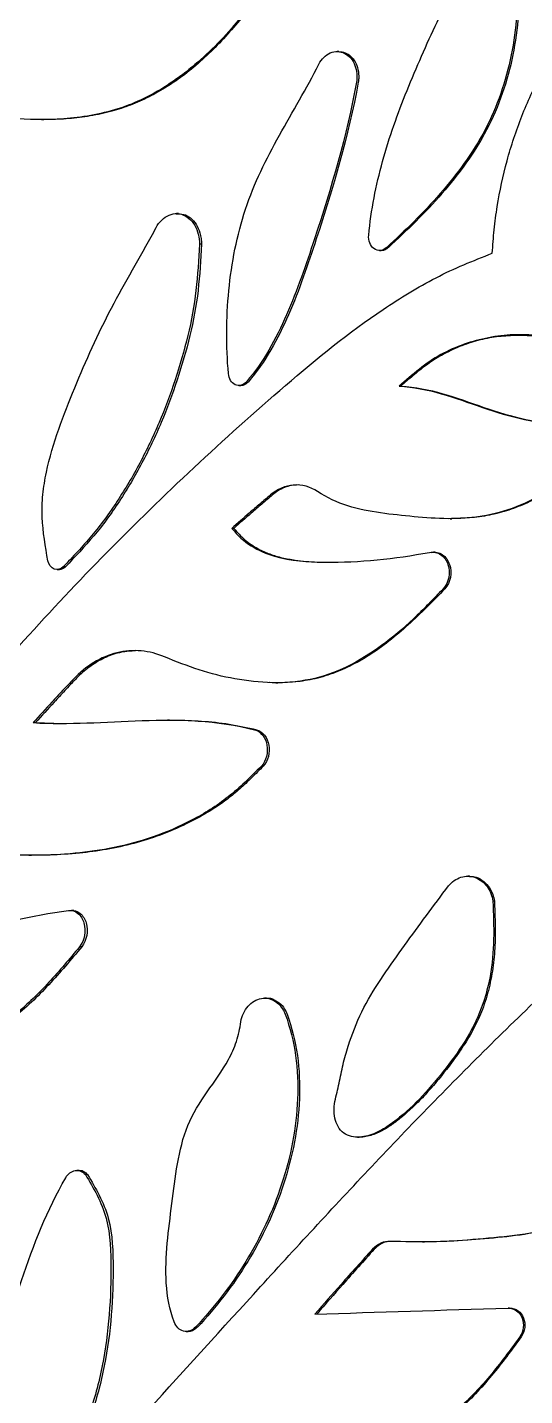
# Model space of a CAD drawing. Header units: millimetres. Extents: x 10 to 459, y 8 to 584.
# Drawn here: x 166.7 to 173.71, y 349.61 to 368.94 of the extents above; entities that cross this region are included whole.
import ezdxf

# ---------------------------------------------------------------- set-up
doc = ezdxf.new("R2010")
doc.units = ezdxf.units.MM
doc.layers.add('OUTLINE', color=7, linetype='Continuous', lineweight=25)

msp = doc.modelspace()

# ---------------------------------------------------------------- linework, layer by layer
at = {"layer": 'OUTLINE'}
for p, q in [((171.093, 368.6), (171.067, 368.6)), ((166.898, 367.64), (166.932, 367.64)), ((168.83, 366.31), (168.8, 366.31)), ((169.154, 365.877), (169.125, 365.877)), ((171.666, 365.789), (171.691, 365.789)), ((169.68, 363.881), (169.708, 363.881)), ((171.965, 363.872), (171.941, 363.872)), ((172.66, 362.001), (172.684, 362.001)), ((169.61, 361.864), (169.582, 361.864)), ((172.452, 361.528), (172.428, 361.528)), ((167.118, 361.282), (167.15, 361.282)), ((167.235, 361.32), (167.203, 361.32)), ((172.587, 361.01), (172.564, 361.01)), ((170.204, 359.684), (170.232, 359.684)), ((166.813, 359.12), (166.781, 359.12)), ((166.813, 359.12), (167.198, 359.108)), ((168.705, 359.155), (168.675, 359.155)), ((170.026, 358.505), (169.999, 358.505)), ((166.72, 357.246), (166.754, 357.246)), ((172.934, 356.951), (172.911, 356.951)), ((173.287, 356.597), (173.265, 356.597)), ((167.352, 356.467), (167.321, 356.467)), ((167.465, 355.954), (167.435, 355.954)), ((170.072, 355.229), (170.045, 355.229)), ((171.353, 353.265), (171.378, 353.265)), ((167.428, 352.796), (167.397, 352.796)), ((167.546, 352.738), (167.516, 352.738)), ((172.274, 351.785), (172.299, 351.785)), ((173.501, 350.85), (173.48, 350.85)), ((168.938, 350.52), (168.966, 350.52)), ((173.666, 350.446), (173.645, 350.446))]:
    msp.add_line(p, q, dxfattribs=at)
for points, knots in [([(173.257, 365.75), (173.264, 365.861), (173.272, 365.972), (173.294, 366.192), (173.309, 366.302), (173.361, 366.628), (173.407, 366.843), (173.523, 367.269), (173.593, 367.481), (173.753, 367.891), (173.844, 368.09), (174.046, 368.473), (174.158, 368.658), (174.404, 369.013), (174.54, 369.185), (174.971, 369.668), (175.29, 369.95), (175.656, 370.173)], [0, 0, 0, 0, 0.0625, 0.0625, 0.125, 0.125, 0.25, 0.25, 0.375, 0.375, 0.5, 0.5, 0.625, 0.625, 0.75, 0.75, 1, 1, 1, 1]), ([(171.513, 366.004), (171.547, 366.361), (171.615, 366.707), (171.803, 367.387), (171.922, 367.722), (172.12, 368.212), (172.189, 368.374), (172.33, 368.697), (172.402, 368.858), (172.63, 369.332), (172.798, 369.638), (173.009, 369.914)], [0, 0, 0, 0, 0.25, 0.25, 0.5, 0.5, 0.625, 0.625, 0.75, 0.75, 1, 1, 1, 1]), ([(173.606, 369.675), (173.626, 369.297), (173.599, 368.922), (173.487, 368.366), (173.437, 368.181), (173.314, 367.828), (173.24, 367.658), (173.068, 367.33), (172.968, 367.172), (172.755, 366.871), (172.641, 366.729), (172.285, 366.321), (172.028, 366.073), (171.767, 365.831)], [0, 0, 0, 0, 0.25, 0.25, 0.375, 0.375, 0.5, 0.5, 0.625, 0.625, 0.75, 0.75, 1, 1, 1, 1]), ([(173.628, 369.675), (173.648, 369.297), (173.621, 368.922), (173.509, 368.366), (173.459, 368.182), (173.336, 367.829), (173.263, 367.658), (173.091, 367.331), (172.992, 367.172), (172.778, 366.871), (172.665, 366.729), (172.309, 366.321), (172.052, 366.073), (171.791, 365.831)], [0, 0, 0, 0, 0.25, 0.25, 0.375, 0.375, 0.5, 0.5, 0.625, 0.625, 0.75, 0.75, 1, 1, 1, 1]), ([(170.031, 369.52), (169.94, 369.394), (169.85, 369.267), (169.662, 369.023), (169.565, 368.907), (169.361, 368.688), (169.254, 368.584), (169.034, 368.389), (168.919, 368.296), (168.567, 368.044), (168.323, 367.913), (167.945, 367.777), (167.815, 367.742), (167.56, 367.688), (167.433, 367.67), (167.054, 367.634), (166.805, 367.635), (166.313, 367.665), (166.071, 367.692), (165.361, 367.804), (164.907, 367.917), (164.467, 368.033)], [0, 0, 0, 0, 0.0625, 0.0625, 0.125, 0.125, 0.1875, 0.1875, 0.25, 0.25, 0.375, 0.375, 0.4375, 0.4375, 0.5, 0.5, 0.625, 0.625, 0.75, 0.75, 1, 1, 1, 1]), ([(170.059, 369.52), (169.99, 369.427), (169.853, 369.239), (169.636, 368.971), (169.409, 368.716), (169.17, 368.481), (168.925, 368.275), (168.672, 368.101), (168.417, 367.956), (168.155, 367.838), (167.877, 367.747), (167.585, 367.685), (167.282, 367.649), (167.064, 367.637), (166.948, 367.64), (166.932, 367.64)], [0, 0, 0, 0, 0.082522, 0.165343, 0.248097, 0.330584, 0.412822, 0.489854, 0.567193, 0.644515, 0.721522, 0.809237, 0.897165, 0.985348, 1, 1, 1, 1]), ([(170.811, 368.421), (170.848, 368.493), (170.903, 368.551), (171.038, 368.609), (171.113, 368.606), (171.239, 368.54), (171.29, 368.477), (171.347, 368.331), (171.354, 368.246), (171.34, 368.165)], [0, 0, 0, 0, 0.25, 0.25, 0.5, 0.5, 0.75, 0.75, 1, 1, 1, 1]), ([(171.092, 368.6), (171.122, 368.596), (171.182, 368.59), (171.263, 368.535), (171.327, 368.453), (171.368, 368.344), (171.376, 368.243), (171.368, 368.183), (171.365, 368.165)], [0, 0, 0, 0, 0.168036, 0.338202, 0.5162, 0.707924, 0.912876, 1, 1, 1, 1]), ([(169.534, 364.05), (169.501, 364.442), (169.502, 364.832), (169.578, 365.612), (169.655, 366.006), (169.897, 366.739), (170.068, 367.081), (170.438, 367.751), (170.636, 368.077), (170.811, 368.421)], [0, 0, 0, 0, 0.25, 0.25, 0.5, 0.5, 0.75, 0.75, 1, 1, 1, 1]), ([(171.34, 368.165), (171.204, 367.408), (170.986, 366.676), (170.629, 365.59), (170.506, 365.227), (170.204, 364.537), (170.027, 364.212), (169.79, 363.936)], [0, 0, 0, 0, 0.5, 0.5, 0.75, 0.75, 1, 1, 1, 1]), ([(171.365, 368.165), (171.23, 367.408), (171.012, 366.676), (170.655, 365.59), (170.533, 365.228), (170.231, 364.537), (170.054, 364.213), (169.817, 363.936)], [0, 0, 0, 0, 0.5, 0.5, 0.75, 0.75, 1, 1, 1, 1]), ([(168.483, 366.048), (168.517, 366.137), (168.573, 366.213), (168.713, 366.307), (168.795, 366.322), (168.947, 366.278), (169.013, 366.221), (169.103, 366.068), (169.125, 365.974), (169.125, 365.877)], [0, 0, 0, 0, 0.25, 0.25, 0.5, 0.5, 0.75, 0.75, 1, 1, 1, 1]), ([(168.798, 366.308), (168.834, 366.308), (168.905, 366.308), (169.003, 366.253), (169.084, 366.162), (169.13, 366.057), (169.151, 365.959), (169.153, 365.904), (169.154, 365.877)], [0, 0, 0, 0, 0.185445, 0.370588, 0.561931, 0.765791, 0.882867, 1, 1, 1, 1]), ([(166.987, 361.404), (166.952, 361.608), (166.917, 361.812), (166.903, 362.127), (166.906, 362.234), (166.927, 362.448), (166.945, 362.553), (167.01, 362.863), (167.071, 363.065), (167.209, 363.462), (167.286, 363.656), (167.525, 364.232), (167.693, 364.612), (167.98, 365.157), (168.08, 365.336), (168.28, 365.693), (168.381, 365.87), (168.483, 366.048)], [0, 0, 0, 0, 0.125, 0.125, 0.1875, 0.1875, 0.25, 0.25, 0.375, 0.375, 0.5, 0.5, 0.75, 0.75, 0.875, 0.875, 1, 1, 1, 1]), ([(169.125, 365.877), (169.113, 365.659), (169.101, 365.441), (169.052, 365.01), (169.012, 364.797), (168.91, 364.375), (168.849, 364.165), (168.714, 363.755), (168.638, 363.554), (168.473, 363.163), (168.382, 362.972), (168.185, 362.601), (168.078, 362.42), (167.852, 362.074), (167.732, 361.909), (167.475, 361.604), (167.339, 361.462), (167.203, 361.32)], [0, 0, 0, 0, 0.125, 0.125, 0.25, 0.25, 0.375, 0.375, 0.5, 0.5, 0.625, 0.625, 0.75, 0.75, 0.875, 0.875, 1, 1, 1, 1]), ([(169.154, 365.877), (169.142, 365.659), (169.13, 365.441), (169.081, 365.01), (169.041, 364.797), (168.939, 364.376), (168.878, 364.166), (168.743, 363.755), (168.668, 363.555), (168.503, 363.164), (168.412, 362.973), (168.215, 362.602), (168.109, 362.421), (167.882, 362.074), (167.763, 361.91), (167.506, 361.604), (167.37, 361.462), (167.235, 361.32)], [0, 0, 0, 0, 0.125, 0.125, 0.25, 0.25, 0.375, 0.375, 0.5, 0.5, 0.625, 0.625, 0.75, 0.75, 0.875, 0.875, 1, 1, 1, 1]), ([(171.767, 365.831), (171.741, 365.807), (171.71, 365.793), (171.646, 365.787), (171.614, 365.796), (171.534, 365.854), (171.507, 365.93), (171.513, 366.004)], [0, 0, 0, 0, 0.25, 0.25, 0.5, 0.5, 1, 1, 1, 1]), ([(157.239, 345.09), (157.34, 345.332), (157.443, 345.574), (157.648, 346.064), (157.751, 346.312), (158.065, 347.056), (158.277, 347.555), (158.718, 348.548), (158.945, 349.04), (159.425, 350.003), (159.678, 350.473), (160.203, 351.4), (160.476, 351.857), (161.037, 352.77), (161.324, 353.226), (162.204, 354.597), (162.818, 355.507), (164.127, 357.279), (164.818, 358.145), (166.264, 359.862), (167.017, 360.708), (168.217, 361.93), (168.628, 362.329), (169.47, 363.115), (169.899, 363.503), (170.78, 364.264), (171.234, 364.632), (171.959, 365.119), (172.207, 365.271), (172.719, 365.537), (172.986, 365.645), (173.257, 365.75)], [0, 0, 0, 0, 0.03125, 0.03125, 0.0625, 0.0625, 0.125, 0.125, 0.1875, 0.1875, 0.25, 0.25, 0.3125, 0.3125, 0.375, 0.375, 0.5, 0.5, 0.625, 0.625, 0.75, 0.75, 0.8125, 0.8125, 0.875, 0.875, 0.9375, 0.9375, 0.96875, 0.96875, 1, 1, 1, 1]), ([(171.791, 365.831), (171.776, 365.82), (171.747, 365.798), (171.71, 365.786), (171.692, 365.79), (171.691, 365.79)], [0, 0, 0, 0, 0.490828, 0.982372, 1, 1, 1, 1]), ([(177.19, 365.681), (177.013, 365.497), (176.836, 365.314), (176.448, 364.997), (176.238, 364.86), (175.79, 364.637), (175.56, 364.554), (175.201, 364.48), (175.08, 364.465), (174.841, 364.457), (174.722, 364.465), (174.369, 364.508), (174.135, 364.559), (173.786, 364.597), (173.669, 364.603), (173.437, 364.594), (173.32, 364.58), (173.088, 364.534), (172.971, 364.504), (172.746, 364.425), (172.636, 364.376), (172.32, 364.201), (172.129, 364.035), (171.941, 363.872)], [0, 0, 0, 0, 0.125, 0.125, 0.25, 0.25, 0.375, 0.375, 0.4375, 0.4375, 0.5, 0.5, 0.625, 0.625, 0.6875, 0.6875, 0.75, 0.75, 0.8125, 0.8125, 0.875, 0.875, 1, 1, 1, 1]), ([(174.909, 364.466), (174.827, 364.468), (174.649, 364.473), (174.386, 364.515), (174.114, 364.557), (173.847, 364.583), (173.58, 364.591), (173.314, 364.574), (173.051, 364.523), (172.794, 364.436), (172.545, 364.317), (172.326, 364.175), (172.136, 364.021), (172.022, 363.921), (171.965, 363.872)], [0, 0, 0, 0, 0.077062, 0.16888, 0.254681, 0.340964, 0.427052, 0.512614, 0.597806, 0.685028, 0.772529, 0.859687, 0.929827, 1, 1, 1, 1]), ([(169.79, 363.936), (169.768, 363.911), (169.742, 363.893), (169.685, 363.878), (169.655, 363.88), (169.576, 363.918), (169.54, 363.981), (169.534, 364.05)], [0, 0, 0, 0, 0.25, 0.25, 0.5, 0.5, 1, 1, 1, 1]), ([(169.817, 363.936), (169.803, 363.923), (169.775, 363.896), (169.735, 363.88), (169.713, 363.883), (169.708, 363.883)], [0, 0, 0, 0, 0.44092, 0.882813, 1, 1, 1, 1]), ([(171.941, 363.872), (172.344, 363.854), (172.728, 363.706), (173.311, 363.506), (173.509, 363.444), (173.911, 363.361), (174.116, 363.339), (174.327, 363.346)], [0, 0, 0, 0, 0.5, 0.5, 0.75, 0.75, 1, 1, 1, 1]), ([(171.965, 363.872), (172.368, 363.854), (172.751, 363.706), (173.333, 363.506), (173.53, 363.444), (173.932, 363.361), (174.137, 363.339), (174.348, 363.346)], [0, 0, 0, 0, 0.5, 0.5, 0.75, 0.75, 1, 1, 1, 1]), ([(174.482, 362.673), (174.198, 362.472), (173.907, 362.292), (173.437, 362.107), (173.275, 362.061), (172.954, 362.009), (172.793, 362), (172.473, 362.002), (172.312, 362.014), (171.994, 362.044), (171.837, 362.06), (171.524, 362.105), (171.37, 362.134), (171.068, 362.229), (170.923, 362.294), (170.79, 362.385)], [0, 0, 0, 0, 0.25, 0.25, 0.375, 0.375, 0.5, 0.5, 0.625, 0.625, 0.75, 0.75, 0.875, 0.875, 1, 1, 1, 1]), ([(174.502, 362.673), (174.422, 362.617), (174.261, 362.505), (174.012, 362.355), (173.755, 362.223), (173.49, 362.116), (173.215, 362.045), (172.944, 362.008), (172.767, 362.005), (172.683, 362.003)], [0, 0, 0, 0, 0.143979, 0.288311, 0.432299, 0.575807, 0.72147, 0.867877, 1, 1, 1, 1]), ([(170.79, 362.385), (170.689, 362.453), (170.572, 362.485), (170.339, 362.468), (170.224, 362.418), (170.127, 362.336)], [0, 0, 0, 0, 0.5, 0.5, 1, 1, 1, 1]), ([(170.52, 362.478), (170.487, 362.476), (170.421, 362.473), (170.324, 362.443), (170.234, 362.398), (170.18, 362.356), (170.154, 362.336)], [0, 0, 0, 0, 0.2502336, 0.5078826, 0.7655973, 1, 1, 1, 1]), ([(170.127, 362.336), (170.077, 362.293), (170.027, 362.25), (169.978, 362.208), (169.928, 362.165), (169.878, 362.122), (169.829, 362.08), (169.746, 362.008), (169.664, 361.936), (169.582, 361.864)], [0, 0, 0, 0, 0.0002144931, 0.0002144931, 0.0002144931, 0.0004289861, 0.0004289861, 0.0004289861, 0.00078761, 0.00078761, 0.00078761, 0.00078761]), ([(170.154, 362.336), (170.104, 362.293), (170.054, 362.25), (170.005, 362.208), (169.955, 362.165), (169.905, 362.122), (169.856, 362.079), (169.774, 362.008), (169.691, 361.936), (169.61, 361.864)], [0, 0, 0, 0, 0.0002144931, 0.0002144931, 0.0002144931, 0.0004289861, 0.0004289861, 0.0004289861, 0.0007868281, 0.0007868281, 0.0007868281, 0.0007868281]), ([(169.582, 361.864), (169.663, 361.764), (169.754, 361.682), (169.959, 361.551), (170.071, 361.504), (170.413, 361.404), (170.656, 361.39), (171.382, 361.381), (171.876, 361.434), (172.372, 361.525)], [0, 0, 0, 0, 0.125, 0.125, 0.25, 0.25, 0.5, 0.5, 1, 1, 1, 1]), ([(169.61, 361.864), (169.66, 361.808), (169.762, 361.695), (169.937, 361.578), (170.116, 361.498), (170.293, 361.446), (170.516, 361.407), (170.752, 361.386), (170.928, 361.387), (170.999, 361.387)], [0, 0, 0, 0, 0.14311, 0.286246, 0.408603, 0.531485, 0.654192, 0.859667, 1, 1, 1, 1]), ([(172.372, 361.525), (172.426, 361.535), (172.482, 361.523), (172.575, 361.46), (172.611, 361.411), (172.671, 361.239), (172.644, 361.099), (172.564, 361.01)], [0, 0, 0, 0, 0.25, 0.25, 0.5, 0.5, 1, 1, 1, 1]), ([(172.395, 361.525), (172.45, 361.535), (172.506, 361.523), (172.599, 361.46), (172.634, 361.411), (172.694, 361.239), (172.667, 361.099), (172.587, 361.01)], [0, 0, 0, 0, 0.25, 0.25, 0.5, 0.5, 1, 1, 1, 1]), ([(167.203, 361.32), (167.166, 361.285), (167.118, 361.273), (167.034, 361.306), (167.001, 361.35), (166.987, 361.404)], [0, 0, 0, 0, 0.5, 0.5, 1, 1, 1, 1]), ([(167.235, 361.32), (167.221, 361.309), (167.194, 361.287), (167.164, 361.284), (167.149, 361.283)], [0, 0, 0, 0, 0.526687, 1, 1, 1, 1]), ([(172.564, 361.01), (172.425, 360.866), (172.287, 360.722), (172.001, 360.45), (171.852, 360.324), (171.539, 360.095), (171.375, 359.993), (171.038, 359.828), (170.865, 359.767), (170.327, 359.657), (169.97, 359.677), (169.454, 359.77), (169.285, 359.812), (168.956, 359.919), (168.795, 359.983), (168.634, 360.048)], [0, 0, 0, 0, 0.125, 0.125, 0.25, 0.25, 0.375, 0.375, 0.5, 0.5, 0.75, 0.75, 0.875, 0.875, 1, 1, 1, 1]), ([(172.587, 361.01), (172.503, 360.923), (172.334, 360.748), (172.073, 360.498), (171.802, 360.267), (171.527, 360.07), (171.248, 359.913), (170.972, 359.796), (170.688, 359.718), (170.402, 359.686), (170.21, 359.678), (170.115, 359.687), (170.114, 359.687)], [0, 0, 0, 0, 0.118715, 0.237656, 0.356256, 0.474501, 0.579462, 0.684694, 0.789465, 0.893876, 0.998618, 1, 1, 1, 1]), ([(168.634, 360.048), (168.526, 360.094), (168.416, 360.123), (168.188, 360.143), (168.073, 360.134), (167.85, 360.079), (167.739, 360.032), (167.534, 359.907), (167.437, 359.828), (167.349, 359.735)], [0, 0, 0, 0, 0.25, 0.25, 0.5, 0.5, 0.75, 0.75, 1, 1, 1, 1]), ([(168.225, 360.135), (168.157, 360.131), (168.018, 360.122), (167.812, 360.053), (167.613, 359.942), (167.471, 359.828), (167.397, 359.753), (167.38, 359.735)], [0, 0, 0, 0, 0.219589, 0.455534, 0.690417, 0.925369, 1, 1, 1, 1]), ([(167.349, 359.735), (167.297, 359.681), (167.246, 359.627), (167.195, 359.573), (167.145, 359.518), (167.094, 359.464), (167.044, 359.409), (166.955, 359.313), (166.868, 359.217), (166.781, 359.12)], [0, 0, 0, 0, 0.0002479943, 0.0002479943, 0.0002479943, 0.0004959884, 0.0004959884, 0.0004959884, 0.0009304712, 0.0009304712, 0.0009304712, 0.0009304712]), ([(167.38, 359.735), (167.328, 359.681), (167.277, 359.627), (167.227, 359.572), (167.176, 359.518), (167.125, 359.463), (167.075, 359.409), (166.987, 359.313), (166.899, 359.217), (166.813, 359.12)], [0, 0, 0, 0, 0.0002479943, 0.0002479943, 0.0002479943, 0.0004959884, 0.0004959884, 0.0004959884, 0.0009296666, 0.0009296666, 0.0009296666, 0.0009296666]), ([(166.781, 359.12), (167.279, 359.087), (167.792, 359.132), (168.84, 359.167), (169.373, 359.158), (169.903, 359.019)], [0, 0, 0, 0, 0.5, 0.5, 1, 1, 1, 1]), ([(168.704, 359.155), (168.728, 359.155), (168.877, 359.157), (169.158, 359.145), (169.545, 359.107), (169.802, 359.049), (169.931, 359.019)], [0, 0, 0, 0, 0.0577801, 0.3692427, 0.6846926, 1, 1, 1, 1]), ([(169.903, 359.019), (169.948, 359.007), (169.987, 358.98), (170.048, 358.903), (170.069, 358.854), (170.096, 358.699), (170.066, 358.582), (169.999, 358.505)], [0, 0, 0, 0, 0.25, 0.25, 0.5, 0.5, 1, 1, 1, 1]), ([(169.931, 359.019), (169.975, 359.007), (170.014, 358.98), (170.075, 358.903), (170.096, 358.854), (170.123, 358.698), (170.093, 358.582), (170.026, 358.505)], [0, 0, 0, 0, 0.25, 0.25, 0.5, 0.5, 1, 1, 1, 1]), ([(169.999, 358.505), (169.846, 358.352), (169.694, 358.199), (169.367, 357.942), (169.194, 357.836), (168.836, 357.648), (168.653, 357.57), (168.288, 357.443), (168.105, 357.394), (167.554, 357.28), (167.186, 357.251), (166.468, 357.242), (166.116, 357.26), (165.771, 357.278)], [0, 0, 0, 0, 0.125, 0.125, 0.25, 0.25, 0.375, 0.375, 0.5, 0.5, 0.75, 0.75, 1, 1, 1, 1]), ([(170.026, 358.505), (169.971, 358.45), (169.862, 358.341), (169.695, 358.182), (169.489, 358.011), (169.236, 357.844), (168.919, 357.673), (168.572, 357.526), (168.196, 357.407), (167.814, 357.324), (167.419, 357.272), (167.065, 357.248), (166.842, 357.248), (166.754, 357.248)], [0, 0, 0, 0, 0.058075, 0.116146, 0.174115, 0.263901, 0.353752, 0.463171, 0.572624, 0.685095, 0.797596, 0.92084, 1, 1, 1, 1]), ([(173.265, 356.597), (173.272, 356.419), (173.279, 356.241), (173.271, 355.885), (173.256, 355.708), (173.193, 355.361), (173.144, 355.19), (173.011, 354.86), (172.927, 354.707), (172.737, 354.416), (172.633, 354.277), (172.417, 354.007), (172.304, 353.878), (172.063, 353.638), (171.936, 353.526), (171.733, 353.386), (171.661, 353.344), (171.512, 353.284), (171.433, 353.265), (171.278, 353.265), (171.197, 353.285), (171.08, 353.396), (171.041, 353.479), (171.017, 353.655), (171.031, 353.745), (171.071, 353.92), (171.091, 354.007), (171.127, 354.183), (171.145, 354.271), (171.189, 354.443), (171.215, 354.528), (171.299, 354.778), (171.366, 354.94), (171.526, 355.252), (171.621, 355.401), (171.817, 355.689), (171.918, 355.831), (172.222, 356.255), (172.429, 356.535), (172.638, 356.814)], [0, 0, 0, 0, 0.0625, 0.0625, 0.125, 0.125, 0.1875, 0.1875, 0.25, 0.25, 0.3125, 0.3125, 0.375, 0.375, 0.4375, 0.4375, 0.46875, 0.46875, 0.5, 0.5, 0.53125, 0.53125, 0.5625, 0.5625, 0.59375, 0.59375, 0.625, 0.625, 0.65625, 0.65625, 0.6875, 0.6875, 0.75, 0.75, 0.8125, 0.8125, 0.875, 0.875, 1, 1, 1, 1]), ([(172.638, 356.814), (172.686, 356.872), (172.747, 356.914), (172.88, 356.957), (172.952, 356.956), (173.082, 356.909), (173.14, 356.863), (173.226, 356.745), (173.254, 356.673), (173.265, 356.597)], [0, 0, 0, 0, 0.25, 0.25, 0.5, 0.5, 0.75, 0.75, 1, 1, 1, 1]), ([(172.933, 356.945), (172.956, 356.946), (173.019, 356.948), (173.115, 356.901), (173.206, 356.815), (173.265, 356.707), (173.28, 356.629), (173.287, 356.597)], [0, 0, 0, 0, 0.133854, 0.357778, 0.586704, 0.827328, 1, 1, 1, 1]), ([(173.287, 356.597), (173.291, 356.5), (173.298, 356.305), (173.299, 356.003), (173.275, 355.691), (173.217, 355.373), (173.126, 355.074), (173, 354.8), (172.851, 354.55), (172.648, 354.265), (172.441, 354.007), (172.231, 353.779), (172.08, 353.634), (171.939, 353.514), (171.809, 353.418), (171.691, 353.348), (171.586, 353.302), (171.497, 353.277), (171.427, 353.263), (171.388, 353.266), (171.378, 353.267)], [0, 0, 0, 0, 0.068724, 0.137406, 0.212741, 0.288269, 0.363401, 0.432339, 0.501593, 0.570781, 0.684434, 0.741349, 0.798247, 0.838716, 0.879203, 0.919532, 0.943763, 0.967977, 0.992396, 1, 1, 1, 1]), ([(164.326, 356.109), (164.786, 356.034), (165.27, 356.088), (166.255, 356.27), (166.758, 356.397), (167.277, 356.467)], [0, 0, 0, 0, 0.5, 0.5, 1, 1, 1, 1]), ([(167.277, 356.467), (167.325, 356.473), (167.372, 356.458), (167.451, 356.394), (167.48, 356.346), (167.529, 356.178), (167.504, 356.042), (167.435, 355.954)], [0, 0, 0, 0, 0.25, 0.25, 0.5, 0.5, 1, 1, 1, 1]), ([(167.308, 356.467), (167.356, 356.473), (167.403, 356.458), (167.482, 356.394), (167.511, 356.346), (167.56, 356.178), (167.535, 356.042), (167.465, 355.954)], [0, 0, 0, 0, 0.25, 0.25, 0.5, 0.5, 1, 1, 1, 1]), ([(162.872, 342.106), (162.986, 342.247), (163.1, 342.389), (163.326, 342.678), (163.437, 342.826), (163.766, 343.277), (163.982, 343.587), (164.624, 344.532), (165.045, 345.181), (165.706, 346.134), (165.932, 346.448), (166.398, 347.061), (166.638, 347.362), (167.373, 348.255), (167.886, 348.833), (168.927, 349.989), (169.455, 350.569), (170.52, 351.739), (171.06, 352.325), (172.159, 353.489), (172.719, 354.066), (173.582, 354.916), (173.873, 355.197), (174.465, 355.752), (174.766, 356.024), (175.071, 356.295)], [0, 0, 0, 0, 0.03125, 0.03125, 0.0625, 0.0625, 0.125, 0.125, 0.25, 0.25, 0.3125, 0.3125, 0.375, 0.375, 0.5, 0.5, 0.625, 0.625, 0.75, 0.75, 0.875, 0.875, 0.9375, 0.9375, 1, 1, 1, 1]), ([(167.435, 355.954), (167.292, 355.783), (167.15, 355.612), (166.855, 355.295), (166.702, 355.146), (166.387, 354.873), (166.225, 354.749), (165.969, 354.588), (165.881, 354.538), (165.706, 354.452), (165.618, 354.414), (165.178, 354.252), (164.826, 354.2), (164.305, 354.156), (164.132, 354.144), (163.794, 354.142), (163.627, 354.155), (163.462, 354.167)], [0, 0, 0, 0, 0.125, 0.125, 0.25, 0.25, 0.375, 0.375, 0.4375, 0.4375, 0.5, 0.5, 0.75, 0.75, 0.875, 0.875, 1, 1, 1, 1]), ([(167.465, 355.954), (167.389, 355.862), (167.236, 355.68), (167.001, 355.416), (166.755, 355.166), (166.495, 354.935), (166.224, 354.726), (165.956, 354.557), (165.694, 354.43), (165.443, 354.337), (165.144, 354.255), (164.799, 354.196), (164.463, 354.165), (164.19, 354.146), (164.046, 354.145), (163.978, 354.144)], [0, 0, 0, 0, 0.076375, 0.152755, 0.229044, 0.307866, 0.386774, 0.465481, 0.532971, 0.600603, 0.668162, 0.773493, 0.878893, 0.943219, 1, 1, 1, 1]), ([(169.708, 354.896), (169.724, 354.978), (169.76, 355.054), (169.862, 355.172), (169.929, 355.213), (170.068, 355.237), (170.14, 355.221), (170.26, 355.14), (170.307, 355.075), (170.336, 355)], [0, 0, 0, 0, 0.25, 0.25, 0.5, 0.5, 0.75, 0.75, 1, 1, 1, 1]), ([(170.072, 355.228), (170.073, 355.228), (170.11, 355.236), (170.183, 355.209), (170.276, 355.149), (170.333, 355.07), (170.355, 355.016), (170.362, 355)], [0, 0, 0, 0, 0.011368, 0.297339, 0.582456, 0.87748, 1, 1, 1, 1]), ([(168.767, 350.655), (168.703, 350.827), (168.67, 351.012), (168.646, 351.391), (168.655, 351.579), (168.688, 351.954), (168.713, 352.14), (168.76, 352.514), (168.782, 352.701), (168.848, 353.073), (168.892, 353.256), (169.03, 353.599), (169.131, 353.755), (169.338, 354.053), (169.446, 354.199), (169.578, 354.442), (169.617, 354.528), (169.677, 354.708), (169.698, 354.801), (169.708, 354.896)], [0, 0, 0, 0, 0.125, 0.125, 0.25, 0.25, 0.375, 0.375, 0.5, 0.5, 0.625, 0.625, 0.75, 0.75, 0.875, 0.875, 0.9375, 0.9375, 1, 1, 1, 1]), ([(170.336, 355), (170.405, 354.813), (170.452, 354.618), (170.509, 354.218), (170.517, 354.01), (170.501, 353.601), (170.477, 353.398), (170.401, 352.994), (170.348, 352.794), (170.222, 352.407), (170.148, 352.22), (169.979, 351.856), (169.883, 351.678), (169.572, 351.169), (169.334, 350.861), (169.071, 350.582)], [0, 0, 0, 0, 0.125, 0.125, 0.25, 0.25, 0.375, 0.375, 0.5, 0.5, 0.625, 0.625, 0.75, 0.75, 1, 1, 1, 1]), ([(170.362, 355), (170.431, 354.813), (170.478, 354.618), (170.535, 354.218), (170.543, 354.01), (170.527, 353.601), (170.503, 353.398), (170.427, 352.995), (170.375, 352.794), (170.249, 352.408), (170.174, 352.22), (170.006, 351.856), (169.91, 351.679), (169.599, 351.169), (169.362, 350.861), (169.099, 350.582)], [0, 0, 0, 0, 0.125, 0.125, 0.25, 0.25, 0.375, 0.375, 0.5, 0.5, 0.625, 0.625, 0.75, 0.75, 1, 1, 1, 1]), ([(176.005, 353.62), (175.875, 353.451), (175.746, 353.283), (175.48, 352.955), (175.344, 352.795), (175.05, 352.498), (174.892, 352.362), (174.538, 352.132), (174.353, 352.047), (173.968, 351.934), (173.769, 351.901), (173.375, 351.85), (173.178, 351.833), (172.787, 351.802), (172.592, 351.789), (172.205, 351.783), (172.011, 351.788), (171.819, 351.793)], [0, 0, 0, 0, 0.125, 0.125, 0.25, 0.25, 0.375, 0.375, 0.5, 0.5, 0.625, 0.625, 0.75, 0.75, 0.875, 0.875, 1, 1, 1, 1]), ([(176.022, 353.62), (175.926, 353.495), (175.735, 353.245), (175.469, 352.918), (175.219, 352.645), (174.987, 352.428), (174.755, 352.253), (174.527, 352.122), (174.306, 352.026), (174.074, 351.958), (173.749, 351.893), (173.335, 351.841), (172.836, 351.803), (172.49, 351.785), (172.312, 351.787), (172.299, 351.788)], [0, 0, 0, 0, 0.102459, 0.204876, 0.274663, 0.344514, 0.414086, 0.467918, 0.521735, 0.578047, 0.634412, 0.752644, 0.870954, 0.99047, 1, 1, 1, 1]), ([(167.516, 352.738), (167.63, 352.545), (167.746, 352.352), (167.871, 351.887), (167.877, 351.643), (167.876, 350.906), (167.838, 350.42), (167.683, 349.705), (167.614, 349.467), (167.445, 349.014), (167.345, 348.798), (167.114, 348.386), (166.984, 348.191), (166.696, 347.851), (166.536, 347.704), (166.378, 347.558)], [0, 0, 0, 0, 0.125, 0.125, 0.25, 0.25, 0.5, 0.5, 0.625, 0.625, 0.75, 0.75, 0.875, 0.875, 1, 1, 1, 1]), ([(167.546, 352.738), (167.66, 352.545), (167.776, 352.352), (167.901, 351.887), (167.907, 351.643), (167.906, 350.906), (167.868, 350.421), (167.713, 349.706), (167.644, 349.468), (167.476, 349.015), (167.375, 348.799), (167.145, 348.387), (167.015, 348.192), (166.728, 347.851), (166.568, 347.704), (166.409, 347.558)], [0, 0, 0, 0, 0.125, 0.125, 0.25, 0.25, 0.5, 0.5, 0.625, 0.625, 0.75, 0.75, 0.875, 0.875, 1, 1, 1, 1]), ([(167.239, 352.692), (167.271, 352.747), (167.32, 352.785), (167.424, 352.803), (167.477, 352.781), (167.516, 352.738)], [0, 0, 0, 0, 0.5, 0.5, 1, 1, 1, 1]), ([(167.427, 352.794), (167.431, 352.795), (167.455, 352.799), (167.499, 352.781), (167.53, 352.752), (167.546, 352.738)], [0, 0, 0, 0, 0.086369, 0.542676, 1, 1, 1, 1]), ([(166.151, 349.696), (166.305, 350.211), (166.447, 350.731), (166.784, 351.747), (166.978, 352.243), (167.239, 352.692)], [0, 0, 0, 0, 0.5, 0.5, 1, 1, 1, 1]), ([(171.828, 351.792), (171.808, 351.791), (171.752, 351.79), (171.668, 351.754), (171.615, 351.705), (171.592, 351.682)], [0, 0, 0, 0, 0.2288, 0.646536, 1, 1, 1, 1]), ([(171.567, 351.682), (171.493, 351.6), (171.419, 351.517), (171.345, 351.434), (171.271, 351.352), (171.197, 351.269), (171.123, 351.186), (171, 351.046), (170.877, 350.906), (170.755, 350.765)], [0, 0, 0, 0, 0.000349273, 0.000349273, 0.000349273, 0.000698545, 0.000698545, 0.000698545, 0.001286566, 0.001286566, 0.001286566, 0.001286566]), ([(171.592, 351.682), (171.517, 351.6), (171.443, 351.517), (171.369, 351.434), (171.295, 351.351), (171.221, 351.268), (171.148, 351.185), (171.025, 351.046), (170.902, 350.905), (170.78, 350.765)], [0, 0, 0, 0, 0.000349273, 0.000349273, 0.000349273, 0.000698545, 0.000698545, 0.000698545, 0.00128561, 0.00128561, 0.00128561, 0.00128561]), ([(173.48, 350.85), (173.522, 350.851), (173.564, 350.838), (173.633, 350.788), (173.661, 350.751), (173.71, 350.626), (173.698, 350.521), (173.645, 350.446)], [0, 0, 0, 0, 0.25, 0.25, 0.5, 0.5, 1, 1, 1, 1]), ([(173.501, 350.85), (173.544, 350.851), (173.585, 350.838), (173.654, 350.788), (173.682, 350.751), (173.731, 350.626), (173.718, 350.521), (173.666, 350.446)], [0, 0, 0, 0, 0.25, 0.25, 0.5, 0.5, 1, 1, 1, 1]), ([(169.071, 350.582), (169.024, 350.533), (168.959, 350.51), (168.842, 350.539), (168.792, 350.589), (168.767, 350.655)], [0, 0, 0, 0, 0.5, 0.5, 1, 1, 1, 1]), ([(169.099, 350.582), (169.081, 350.567), (169.044, 350.535), (168.995, 350.517), (168.97, 350.521), (168.967, 350.522)], [0, 0, 0, 0, 0.465198, 0.931021, 1, 1, 1, 1]), ([(173.645, 350.446), (173.508, 350.257), (173.37, 350.068), (173.073, 349.713), (172.915, 349.546), (172.569, 349.246), (172.386, 349.119), (172.083, 348.988), (171.979, 348.953), (171.772, 348.903), (171.667, 348.887), (171.352, 348.858), (171.141, 348.862), (170.724, 348.87), (170.517, 348.876), (170.106, 348.882), (169.901, 348.878), (169.495, 348.824), (169.295, 348.776), (169.096, 348.728)], [0, 0, 0, 0, 0.125, 0.125, 0.25, 0.25, 0.375, 0.375, 0.4375, 0.4375, 0.5, 0.5, 0.625, 0.625, 0.75, 0.75, 0.875, 0.875, 1, 1, 1, 1]), ([(173.666, 350.446), (173.598, 350.353), (173.462, 350.167), (173.249, 349.896), (173.023, 349.638), (172.799, 349.42), (172.578, 349.242), (172.365, 349.105), (172.139, 348.997), (171.904, 348.925), (171.666, 348.883), (171.437, 348.864), (171.289, 348.865), (171.22, 348.865)], [0, 0, 0, 0, 0.107797, 0.215774, 0.323471, 0.430884, 0.513671, 0.596642, 0.679235, 0.761906, 0.84492, 0.927826, 1, 1, 1, 1])]:
    msp.add_open_spline(points, degree=3, knots=knots, dxfattribs=at)
for points in [[(171.819, 351.793), (171.727, 351.798), (171.635, 351.756), (171.567, 351.682)], [(170.755, 350.765), (171.64, 350.793), (172.55, 350.822), (173.48, 350.85)]]:
    msp.add_open_spline(points, degree=3, dxfattribs=at)

doc.saveas('drawing.dxf')
